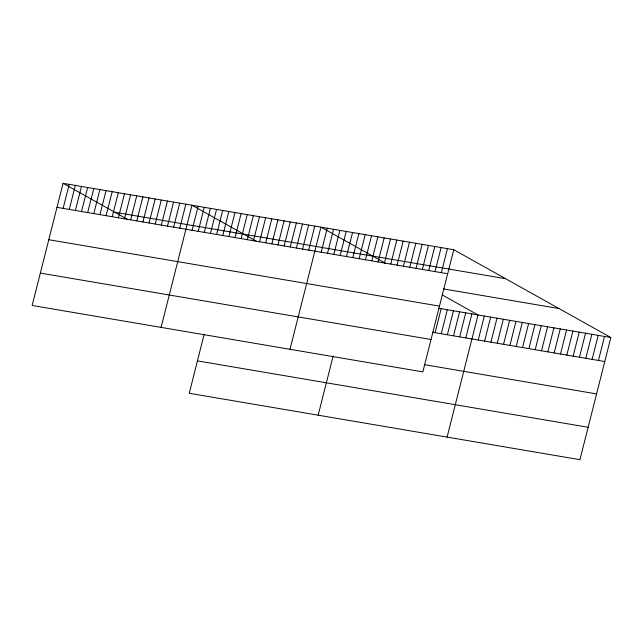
<?xml version="1.0" encoding="UTF-8"?>
<svg xmlns="http://www.w3.org/2000/svg" width="643" height="643" viewBox="0 0 643 643"><rect width="100%" height="100%" fill="white"/><g stroke="black" fill="none" stroke-linecap="round" stroke-linejoin="round"><path stroke-width="0.96" d="M63.062 183.319L32.15 305.473L422.845 371.879L453.757 249.725L63.062 183.319L127.467 219.319M63.127 208.372L69.203 184.364M69.267 209.417L75.335 185.409M75.4 210.462L81.476 186.454M81.54 211.507L87.617 187.499M87.681 212.552L93.757 188.544M93.822 213.597L99.898 189.581M99.962 214.633L106.039 190.625M106.103 215.678L112.179 191.67M112.244 216.723L118.312 192.715M118.376 217.768L124.453 193.76M124.517 218.813L130.593 194.805M130.658 219.858L136.734 195.842M136.798 220.895L142.875 196.887M142.939 221.939L149.015 197.931M149.08 222.984L155.156 198.976M155.22 224.029L161.289 200.021M161.353 225.074L167.429 201.066M167.493 226.119L173.57 202.103M173.634 227.156L179.71 203.148M179.775 228.201L185.851 204.193M161.08 327.391L191.992 205.238L256.396 241.229M192.056 230.29L198.132 206.282M198.197 231.335L204.265 207.327M204.329 232.38L210.406 208.364M210.47 233.417L216.546 209.409M216.611 234.462L222.687 210.454M222.751 235.507L228.828 211.499M204.193 334.191L189.243 393.275L579.938 459.681L610.85 337.527L453.757 249.725M228.892 236.552L234.968 212.544M235.033 237.597L241.109 213.589M241.173 238.641L247.242 214.625M247.306 239.678L253.382 215.67M253.446 240.723L259.523 216.715M259.587 241.768L265.663 217.76M265.728 242.813L271.804 218.805M271.868 243.858L277.945 219.85M278.009 244.903L284.085 220.887M284.15 245.939L290.218 221.931M290.282 246.984L296.359 222.976M296.423 248.029L302.499 224.021M302.564 249.074L308.64 225.066M308.704 250.119L314.781 226.111M290.009 349.302L320.921 227.148L385.326 263.148M321.17 252.233L327.247 228.225M327.496 253.31L333.572 229.302M333.821 254.387L339.898 230.379M340.147 255.464L346.223 231.448M346.473 256.533L352.549 232.525M352.798 257.61L358.874 233.602M318.172 415.185L333.122 356.101M359.124 258.687L365.2 234.679M365.449 259.764L371.525 235.748M371.775 260.833L377.851 236.825M378.1 261.91L384.176 237.902M384.426 262.987L390.502 238.979M390.751 264.064L396.827 240.056M397.077 265.133L403.153 241.125M403.402 266.21L409.478 242.202M409.728 267.287L415.804 243.279M416.053 268.364L422.13 244.356M422.379 269.441L428.455 245.425M428.704 270.51L434.781 246.502M435.03 271.587L441.106 247.579M441.355 272.664L447.432 248.656M435.102 332.696L441.178 308.688M441.243 333.733L447.319 309.725M447.383 334.778L453.452 310.77M453.516 335.823L459.592 311.815M459.657 336.868L465.733 312.86M465.797 337.913L471.874 313.905M447.102 437.095L478.014 314.941L442.183 294.92M478.263 340.026L484.34 316.018M484.589 341.103L490.665 317.095M490.914 342.18L496.991 318.172M497.24 343.258L503.316 319.249M503.565 344.326L509.642 320.318M509.891 345.404L515.967 321.396M516.216 346.481L522.293 322.473M522.542 347.558L528.618 323.55M528.867 348.635L534.944 324.619M535.193 349.704L541.269 325.696M541.519 350.781L547.595 326.773M547.844 351.858L553.92 327.85M554.17 352.935L560.246 328.919M560.495 354.004L566.571 329.996M566.821 355.081L572.897 331.073M573.146 356.158L579.222 332.15M579.472 357.235L585.548 333.219M585.797 358.304L591.873 334.296M592.123 359.381L598.199 335.373M598.448 360.458L604.524 336.45M114.904 212.294L505.599 278.7M56.986 207.335L447.681 273.741M443.34 288.892L559.008 308.552M48.788 239.718L439.482 306.124M438.542 308.238L610.85 337.527M432.474 332.246L604.774 361.535M40.348 273.09L431.043 339.496M424.276 364.637L596.575 393.918M197.441 360.884L588.136 427.29"/></g></svg>
